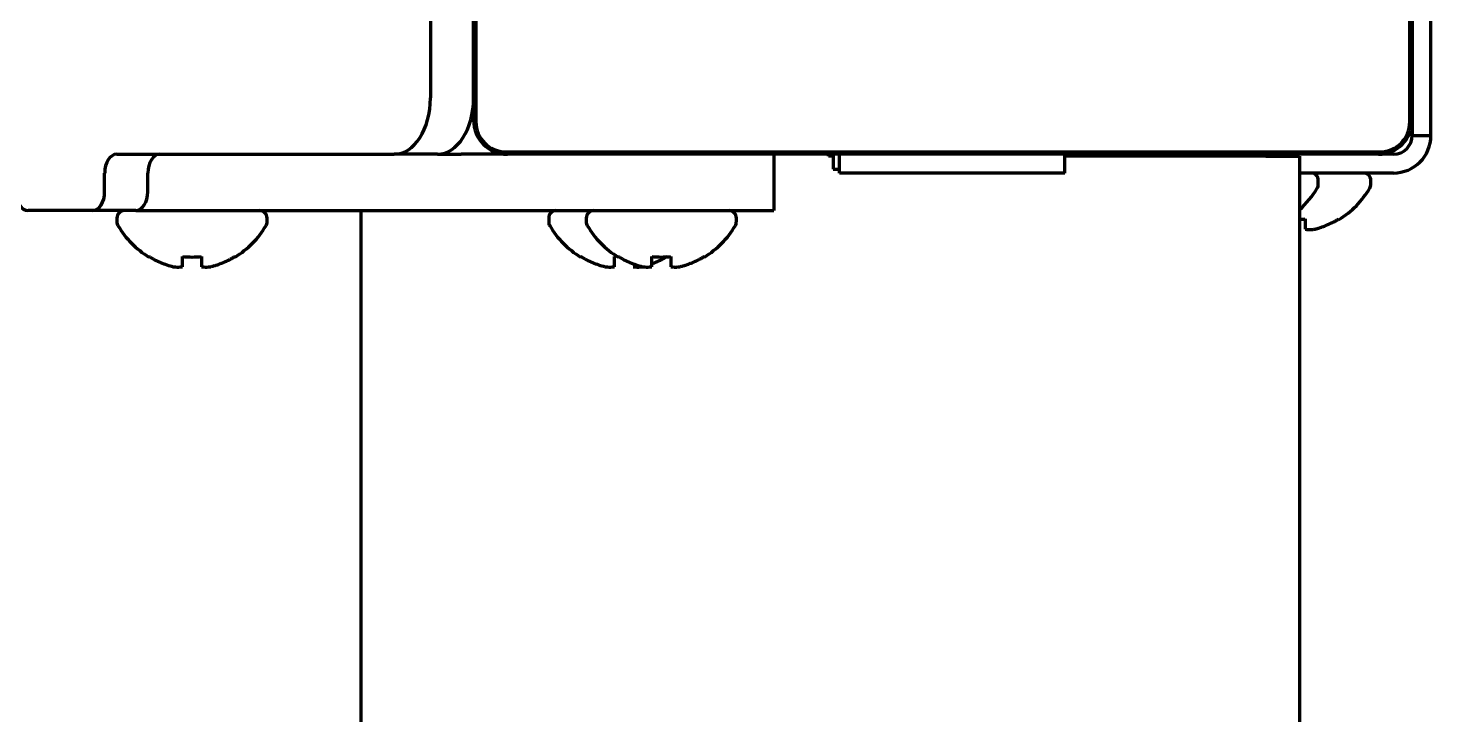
# Model space of a CAD drawing. Header units: inches. Extents: x -3077 to 7201, y 316 to 5463.
# Drawn here: x 3636.1 to 3710.9, y 2003.9 to 2040.5 of the extents above; entities that cross this region are included whole.
import ezdxf

# ---------------------------------------------------------------- set-up
doc = ezdxf.new("R2010")
doc.units = ezdxf.units.IN

msp = doc.modelspace()

# ---------------------------------------------------------------- linework, layer by layer
at = {"linetype": 'Continuous', "lineweight": 70}
for p, q in [((3710.852, 2037.052), (3710.852, 2083.41)), ((3659.852, 2035.556), (3659.852, 2081.956)), ((3659.977, 2082.031), (3659.977, 2035.481)), ((3709.727, 2035.481), (3709.727, 2082.031)), ((3709.852, 2081.956), (3709.852, 2035.556)), ((3657.554, 2060.756), (3657.554, 2036.756)), ((3710.852, 2036.325), (3710.852, 2037.052)), ((3710.852, 2035.756), (3710.852, 2036.325)), ((3709.852, 2035.556), (3709.852, 2034.756)), ((3710.852, 2034.756), (3710.852, 2035.756)), ((3709.852, 2034.756), (3710.852, 2034.756)), ((3640.842, 2033.756), (3655.626, 2033.756)), ((3657.924, 2033.756), (3655.626, 2033.756)), ((3657.923, 2033.756), (3659.193, 2033.756)), ((3661.491, 2033.756), (3659.193, 2033.756)), ((3661.491, 2033.756), (3661.652, 2033.756)), ((3661.577, 2033.881), (3708.127, 2033.881)), ((3708.052, 2033.756), (3661.652, 2033.756)), ((3675.852, 2033.756), (3675.852, 2030.756)), ((3678.752, 2033.656), (3678.752, 2033.756)), ((3679.002, 2033.656), (3678.752, 2033.656)), ((3679.002, 2033.756), (3679.002, 2032.956)), ((3679.352, 2032.756), (3679.352, 2033.756)), ((3691.352, 2032.756), (3691.352, 2033.756)), ((3702.052, 2033.656), (3691.352, 2033.656)), ((3696.852, 2033.756), (3694.852, 2033.756)), ((3694.852, 2033.756), (3694.852, 2033.656)), ((3708.852, 2033.756), (3696.852, 2033.756)), ((3699.099, 2033.756), (3699.099, 2033.756)), ((3702.052, 2033.656), (3703.852, 2033.656)), ((3702.606, 2033.756), (3702.606, 2033.756)), ((3703.852, 2033.656), (3703.852, 1953.206)), ((3705.406, 2033.756), (3705.406, 2033.756)), ((3679.002, 2032.956), (3679.352, 2032.956)), ((3640.199, 2031.756), (3640.199, 2032.756)), ((3642.497, 2031.756), (3642.497, 2032.756)), ((3691.352, 2032.756), (3679.352, 2032.756)), ((3708.852, 2032.756), (3703.852, 2032.756)), ((3704.852, 2032.156), (3704.852, 2032.356)), ((3707.652, 2032.156), (3707.652, 2032.356)), ((3639.556, 2030.756), (3636.118, 2030.756)), ((3641.854, 2030.756), (3639.556, 2030.756)), ((3641.853, 2030.756), (3659.193, 2030.756)), ((3653.852, 2030.76), (3653.852, 1953.206)), ((3659.193, 2030.756), (3661.491, 2030.756)), ((3661.491, 2030.756), (3672.852, 2030.756)), ((3672.852, 2030.756), (3675.852, 2030.756)), ((3640.852, 2030.356), (3640.852, 2030.156)), ((3648.852, 2030.156), (3648.852, 2030.356)), ((3663.852, 2030.356), (3663.852, 2030.156)), ((3665.852, 2030.356), (3665.852, 2030.156)), ((3673.852, 2030.156), (3673.852, 2030.356)), ((3705.952, 2030.311), (3705.952, 2030.278)), ((3642.552, 2028.278), (3642.552, 2028.311)), ((3647.152, 2028.311), (3647.152, 2028.278)), ((3665.552, 2028.278), (3665.552, 2028.311)), ((3667.552, 2028.278), (3667.552, 2028.311)), ((3672.152, 2028.311), (3672.152, 2028.278))]:
    msp.add_line(p, q, dxfattribs=at)
for centre, radius, start, end in [((3661.652, 2035.556), 1.8, 180, 270), ((3661.577, 2035.481), 1.6, 180, 270), ((3708.052, 2035.556), 1.8, 270, 0), ((3708.127, 2035.481), 1.6, 270, 0), ((3708.852, 2034.756), 1, 270, 0), ((3708.852, 2034.756), 2, 270, 0), ((3704.452, 2032.356), 0.4, 0, 90), ((3704.452, 2032.156), 0.4, 329.69882, 0), ((3707.252, 2032.356), 0.4, 0, 90), ((3707.252, 2032.156), 0.4, 329.69882, 0), ((3700.653, 2034.376), 4.8, 311.79318, 329.69882), ((3703.453, 2034.376), 4.8, 301.37271, 329.69882), ((3641.252, 2030.356), 0.4, 90, 180), ((3648.452, 2030.356), 0.4, 0, 90), ((3664.252, 2030.356), 0.4, 90, 180), ((3666.252, 2030.356), 0.4, 90, 180), ((3673.452, 2030.356), 0.4, 0, 90), ((3641.252, 2030.156), 0.4, 180, 210.30118), ((3645.051, 2032.376), 4.8, 210.30118, 238.62729), ((3644.653, 2032.376), 4.8, 301.37271, 329.69882), ((3648.452, 2030.156), 0.4, 329.69882, 0), ((3664.252, 2030.156), 0.4, 180, 210.30118), ((3668.051, 2032.376), 4.8, 210.30118, 238.62729), ((3666.252, 2030.156), 0.4, 180, 210.30118), ((3670.051, 2032.376), 4.8, 210.30118, 238.62729), ((3669.653, 2032.376), 4.8, 301.37271, 329.69882), ((3673.452, 2030.156), 0.4, 329.69882, 0)]:
    msp.add_arc(centre, radius, start, end, dxfattribs=at)
for centre, major_axis, start_param, end_param in [((3655.626, 2036.756), (0, 3), 3.141593, 4.712389), ((3657.924, 2036.756), (0, -3), 0, 1.570796), ((3640.842, 2032.756), (0, -1), 3.141593, 4.712389), ((3643.14, 2032.756), (0, 1), 0, 1.570796), ((3636.118, 2031.756), (0, 1), 1.570796, 3.141593), ((3639.556, 2031.756), (0, 1), 3.141593, 4.712389), ((3641.854, 2031.756), (0, -1), 0, 1.570796)]:
    msp.add_ellipse(centre, major_axis=major_axis, ratio=0.642788, start_param=start_param, end_param=end_param, dxfattribs=at)
for points in [[(3703.854, 2030.283), (3703.953, 2030.288), (3704.053, 2030.298), (3704.152, 2030.311)], [(3704.652, 2029.76), (3704.706, 2029.774), (3704.815, 2029.804), (3704.976, 2029.854), (3705.135, 2029.911), (3705.29, 2029.972), (3705.442, 2030.038), (3705.599, 2030.113), (3705.765, 2030.2), (3705.888, 2030.272), (3705.952, 2030.311)], [(3704.152, 2029.76), (3704.178, 2029.757), (3704.229, 2029.751), (3704.303, 2029.746), (3704.375, 2029.744), (3704.445, 2029.744), (3704.514, 2029.747), (3704.583, 2029.752), (3704.629, 2029.757), (3704.652, 2029.76)], [(3644.352, 2027.76), (3644.352, 2027.774), (3644.352, 2027.804), (3644.352, 2027.854), (3644.352, 2027.911), (3644.352, 2027.972), (3644.352, 2028.038), (3644.352, 2028.113), (3644.352, 2028.2), (3644.352, 2028.272), (3644.352, 2028.311)], [(3644.352, 2028.311), (3644.519, 2028.289), (3644.852, 2028.267), (3645.186, 2028.289), (3645.352, 2028.311)], [(3645.852, 2027.76), (3645.906, 2027.774), (3646.015, 2027.804), (3646.176, 2027.854), (3646.335, 2027.911), (3646.49, 2027.972), (3646.642, 2028.038), (3646.799, 2028.113), (3646.965, 2028.2), (3647.088, 2028.272), (3647.152, 2028.311)], [(3667.352, 2027.76), (3667.352, 2027.774), (3667.352, 2027.804), (3667.352, 2027.854), (3667.352, 2027.911), (3667.352, 2027.972), (3667.352, 2028.038), (3667.352, 2028.113), (3667.352, 2028.2), (3667.352, 2028.272), (3667.352, 2028.311)], [(3669.352, 2027.76), (3669.352, 2027.774), (3669.352, 2027.804), (3669.352, 2027.854), (3669.352, 2027.911), (3669.352, 2027.972), (3669.352, 2028.038), (3669.352, 2028.113), (3669.352, 2028.2), (3669.352, 2028.272), (3669.352, 2028.311)], [(3669.352, 2028.311), (3669.519, 2028.289), (3669.852, 2028.267), (3670.186, 2028.289), (3670.352, 2028.311)], [(3670.852, 2027.76), (3670.906, 2027.774), (3671.015, 2027.804), (3671.176, 2027.854), (3671.335, 2027.911), (3671.49, 2027.972), (3671.642, 2028.038), (3671.799, 2028.113), (3671.965, 2028.2), (3672.088, 2028.272), (3672.152, 2028.311)], [(3643.852, 2027.76), (3643.876, 2027.757), (3643.923, 2027.752), (3643.995, 2027.747), (3644.066, 2027.744), (3644.138, 2027.744), (3644.209, 2027.747), (3644.281, 2027.752), (3644.328, 2027.757), (3644.352, 2027.76)], [(3645.352, 2027.76), (3645.378, 2027.757), (3645.429, 2027.751), (3645.503, 2027.746), (3645.575, 2027.744), (3645.645, 2027.744), (3645.714, 2027.747), (3645.783, 2027.752), (3645.829, 2027.757), (3645.852, 2027.76)], [(3666.852, 2027.76), (3666.876, 2027.757), (3666.923, 2027.752), (3666.995, 2027.747), (3667.066, 2027.744), (3667.138, 2027.744), (3667.209, 2027.747), (3667.281, 2027.752), (3667.328, 2027.757), (3667.352, 2027.76)], [(3668.352, 2027.76), (3668.378, 2027.757), (3668.429, 2027.751), (3668.503, 2027.746), (3668.575, 2027.744), (3668.645, 2027.744), (3668.714, 2027.747), (3668.783, 2027.752), (3668.829, 2027.757), (3668.852, 2027.76)], [(3668.852, 2027.76), (3668.876, 2027.757), (3668.923, 2027.752), (3668.995, 2027.747), (3669.066, 2027.744), (3669.138, 2027.744), (3669.209, 2027.747), (3669.281, 2027.752), (3669.328, 2027.757), (3669.352, 2027.76)], [(3670.352, 2027.76), (3670.378, 2027.757), (3670.429, 2027.751), (3670.503, 2027.746), (3670.575, 2027.744), (3670.645, 2027.744), (3670.714, 2027.747), (3670.783, 2027.752), (3670.829, 2027.757), (3670.852, 2027.76)]]:
    msp.add_open_spline(points, degree=3, dxfattribs=at)
for points, knots in [([(3704.152, 2030.311), (3704.152, 2030.186), (3704.152, 2030.078), (3704.152, 2029.941), (3704.152, 2029.899), (3704.152, 2029.823), (3704.152, 2029.789), (3704.152, 2029.76)], [0, 0, 0, 0, 0.5, 0.5, 0.75, 0.75, 1, 1, 1, 1]), ([(3642.552, 2028.311), (3642.755, 2028.186), (3642.965, 2028.078), (3643.29, 2027.941), (3643.4, 2027.899), (3643.623, 2027.823), (3643.737, 2027.789), (3643.852, 2027.76)], [0, 0, 0, 0, 0.5, 0.5, 0.75, 0.75, 1, 1, 1, 1]), ([(3645.352, 2028.311), (3645.352, 2028.186), (3645.352, 2028.078), (3645.352, 2027.941), (3645.352, 2027.899), (3645.352, 2027.823), (3645.352, 2027.789), (3645.352, 2027.76)], [0, 0, 0, 0, 0.5, 0.5, 0.75, 0.75, 1, 1, 1, 1]), ([(3665.552, 2028.311), (3665.755, 2028.186), (3665.965, 2028.078), (3666.29, 2027.941), (3666.4, 2027.899), (3666.623, 2027.823), (3666.737, 2027.789), (3666.852, 2027.76)], [0, 0, 0, 0, 0.5, 0.5, 0.75, 0.75, 1, 1, 1, 1]), ([(3667.552, 2028.311), (3667.755, 2028.186), (3667.965, 2028.078), (3668.29, 2027.941), (3668.4, 2027.899), (3668.623, 2027.823), (3668.737, 2027.789), (3668.852, 2027.76)], [0, 0, 0, 0, 0.5, 0.5, 0.75, 0.75, 1, 1, 1, 1]), ([(3669.357, 2027.92), (3669.401, 2027.937), (3669.498, 2027.975), (3669.642, 2028.038), (3669.799, 2028.113), (3669.965, 2028.2), (3670.088, 2028.272), (3670.152, 2028.311)], [0, 0, 0, 0, 0.176679, 0.38251, 0.58834, 0.79417, 1, 1, 1, 1]), ([(3670.352, 2028.311), (3670.352, 2028.186), (3670.352, 2028.078), (3670.352, 2027.941), (3670.352, 2027.899), (3670.352, 2027.823), (3670.352, 2027.789), (3670.352, 2027.76)], [0, 0, 0, 0, 0.5, 0.5, 0.75, 0.75, 1, 1, 1, 1])]:
    msp.add_open_spline(points, degree=3, knots=knots, dxfattribs=at)

doc.saveas('drawing.dxf')
